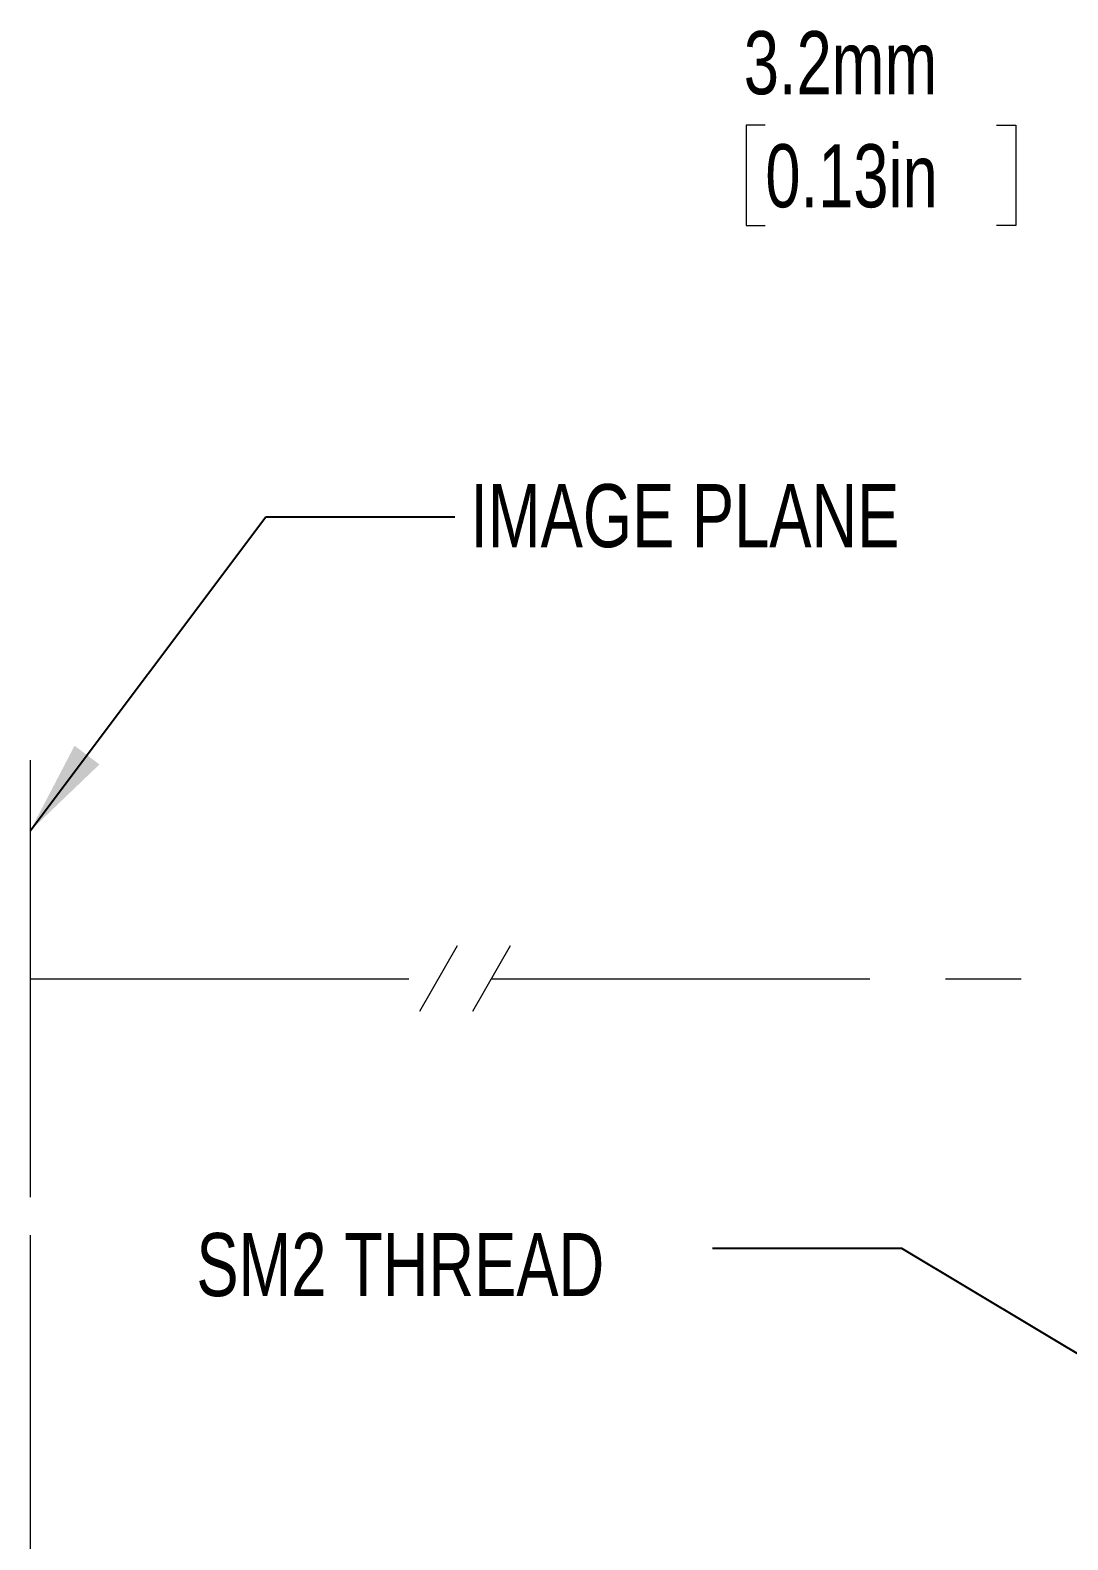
# Model space of a CAD drawing. Header units: millimetres. Extents: x 2 to 278, y 1 to 215.
# Drawn here: x 93.7 to 128.5, y 90.1 to 140.7 of the extents above; entities that cross this region are included whole.
import ezdxf

# ---------------------------------------------------------------- set-up
doc = ezdxf.new("R2010")
doc.units = ezdxf.units.MM
doc.linetypes.add('CENTERX2', pattern=[20.32, 12.7, -2.54, 2.54, -2.54])
doc.styles.add('SLDTEXTSTYLE0', font='TXT', dxfattribs={"width": 0.75})
doc.dimstyles.new('SLDDIMSTYLE1', dxfattribs={"dimtxt": 2.116667, "dimasz": 3.175, "dimexe": 0, "dimexo": 0.0625, "dimgap": 0.529167, "dimtad": 0, "dimtih": 1, "dimtoh": 1, "dimdec": 1, "dimlfac": 1.5, "dimrnd": 1e-09, "dimzin": 12, "dimdsep": 46, "dimtxsty": 'SLDTEXTSTYLE0', "dimsah": 1, "dimcen": 0.09, "dimadec": 0, "dimazin": 3, "dimtfac": 1, "dimtdec": 1, "dimtofl": 0, "dimtmove": 0, "dimatfit": 3, "dimfxl": 1, "dimfrac": 2, "dimtolj": 1, "dimtzin": 12, "dimarcsym": 0})
doc.dimstyles.new('SLDDIMSTYLE2', dxfattribs={"dimtxt": 2.116667, "dimasz": 3.175, "dimexe": 0, "dimexo": 0.0625, "dimgap": 0.529167, "dimtad": 0, "dimtih": 1, "dimtoh": 1, "dimdec": 1, "dimlfac": 1.5, "dimrnd": 1e-09, "dimzin": 12, "dimdsep": 46, "dimtxsty": 'SLDTEXTSTYLE0', "dimsah": 1, "dimcen": 0.09, "dimadec": 0, "dimazin": 3, "dimtfac": 1, "dimtdec": 1, "dimtmove": 0, "dimatfit": 0, "dimfxl": 1, "dimfrac": 2, "dimtolj": 1, "dimtzin": 12, "dimarcsym": 0})
doc.dimstyles.new('SLDDIMSTYLE4', dxfattribs={"dimtxt": 0.18, "dimasz": 3.175, "dimexe": 0, "dimexo": 0.0625, "dimgap": 0, "dimtad": 0, "dimtih": 1, "dimtoh": 1, "dimdec": 0, "dimrnd": 1e-09, "dimzin": 0, "dimdsep": 46, "dimtxsty": 'Standard', "dimsah": 1, "dimcen": 0.09, "dimadec": 0, "dimazin": 0, "dimtfac": 3.175, "dimtdec": 0, "dimtofl": 0, "dimtmove": 0, "dimatfit": 3, "dimfxl": 1, "dimfrac": 2, "dimtolj": 1, "dimtzin": 0, "dimarcsym": 0})

# ---------------------------------------------------------------- blocks, each defined once
blk = doc.blocks.new('_D_1')
at = {"color": 7, "linetype": 'Continuous', "lineweight": 18}
for p, q in [((93.724, 100.289), (93.724, 72.488)), ((137.773, 89.165), (137.773, 72.488)), ((93.724, 74.266), (109.585, 74.266)), ((137.773, 74.266), (121.912, 74.266))]:
    blk.add_line(p, q, dxfattribs=at)
for points in [[(93.724, 74.266), (96.899, 73.758), (96.899, 74.774)], [(137.773, 74.266), (134.598, 74.774), (134.598, 73.758)]]:
    blk.add_solid(points, dxfattribs=at)
at = {"color": 7, "linetype": 'Continuous', "lineweight": 18, "char_height": 2.1167, "attachment_point": 1, "style": 'SLDTEXTSTYLE0'}
for s, insert in [('151.8mm', (109.585, 76.994)), ('[5.98in]', (110.878, 73.631))]:
    blk.add_mtext(s, dxfattribs=dict(at, insert=insert))
blk = doc.blocks.new('_D_3')
at = {"color": 7, "linetype": 'Continuous', "lineweight": 18}
for p, q in [((135.656, 127.223), (135.656, 139.297)), ((137.773, 128.62), (137.773, 139.297)), ((118.385, 137.519), (117.741, 137.519)), ((117.741, 137.519), (117.741, 134.156)), ((126.142, 137.519), (126.786, 137.519)), ((126.786, 137.519), (126.786, 134.156)), ((135.656, 137.519), (129.419, 137.519)), ((137.773, 137.519), (144.123, 137.519)), ((117.741, 134.156), (118.385, 134.156)), ((126.786, 134.156), (126.142, 134.156))]:
    blk.add_line(p, q, dxfattribs=at)
for points in [[(135.656, 137.519), (132.481, 138.027), (132.481, 137.011)], [(137.773, 137.519), (140.948, 137.011), (140.948, 138.027)]]:
    blk.add_solid(points, dxfattribs=at)
at = {"color": 7, "linetype": 'Continuous', "lineweight": 18, "char_height": 2.1167, "attachment_point": 1, "style": 'SLDTEXTSTYLE0'}
for s, insert in [('3.2mm', (117.663, 140.677)), ('0.13in', (118.385, 136.884))]:
    blk.add_mtext(s, dxfattribs=dict(at, insert=insert))

msp = doc.modelspace()

# ---------------------------------------------------------------- linework, layer by layer
at = {"color": 7, "linetype": 'Continuous', "lineweight": 18}
for p, q in [((93.724, 116.226), (93.724, 101.559)), ((108.045, 109.992), (106.786, 107.792)), ((109.821, 109.992), (108.562, 107.792))]:
    msp.add_line(p, q, dxfattribs=at)
at = {"color": 7, "linetype": 'CENTERX2', "lineweight": 18}
for p, q in [((93.724, 108.892), (107.416, 108.892)), ((109.191, 108.892), (135.656, 108.892))]:
    msp.add_line(p, q, dxfattribs=at)

# ---------------------------------------------------------------- texts
at = {"color": 7, "linetype": 'Continuous', "lineweight": 0, "attachment_point": 1, "style": 'SLDTEXTSTYLE0'}
for s, insert, char_height in [('IMAGE PLANE', (108.49, 125.482), 2.11667), ('SM2 THREAD', (99.299, 100.36), 2.1167)]:
    msp.add_mtext(s, dxfattribs=dict(at, insert=insert, char_height=char_height))

# ---------------------------------------------------------------- dimensions: what is measured, and where the dimension line sits
at = {"color": 7, "linetype": 'Continuous', "lineweight": 18}
dim = msp.add_linear_dim(base=(137.773, 137.519), p1=(135.656, 125.953), p2=(137.773, 127.35), dimstyle='SLDDIMSTYLE2', dxfattribs=at)
dim.commit()
dim.dimension.update_dxf_attribs({"geometry": '_D_3', "text_midpoint": (122.263, 137.519), "dimtype": 160})
dim = msp.add_linear_dim(base=(137.773, 74.266), p1=(93.724, 101.559), p2=(137.773, 90.435), text='151.8mm\\P[5.98in]', dimstyle='SLDDIMSTYLE1', dxfattribs=at)
dim.commit()
dim.dimension.update_dxf_attribs({"geometry": '_D_1', "text_midpoint": (115.748, 74.266), "dimtype": 160})

# ---------------------------------------------------------------- leaders
at = {"color": 7, "linetype": 'Continuous', "lineweight": 0}
for points in [[(93.724, 113.852), (101.624, 124.381), (107.974, 124.381)], [(136.592, 91.663), (122.963, 99.843), (116.613, 99.843)]]:
    msp.add_leader(points, dimstyle='SLDDIMSTYLE4', dxfattribs=at)

doc.saveas('drawing.dxf')
